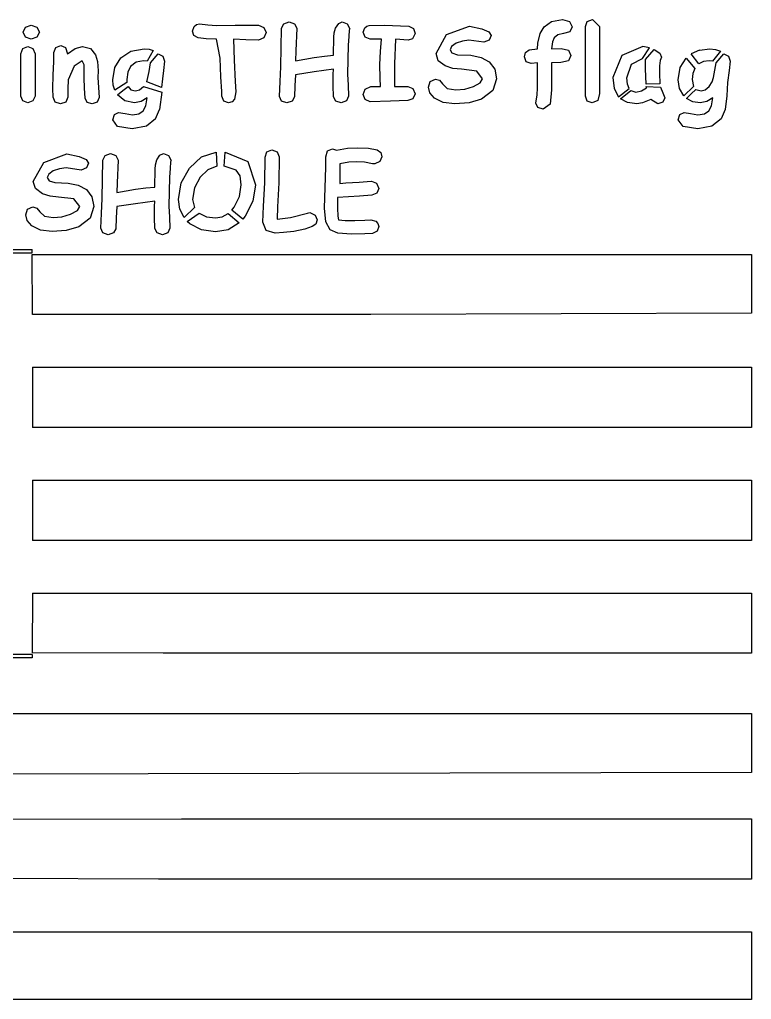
# Model space of a CAD drawing. Header units: metres. Extents: x 0.2 to 90.3, y 1.1 to 74.6.
# Drawn here: x 35.5 to 90.3, y 1.1 to 74.6 of the extents above; entities that cross this region are included whole.
import ezdxf

# ---------------------------------------------------------------- set-up
doc = ezdxf.new("R2010")
doc.units = ezdxf.units.M

msp = doc.modelspace()

# ---------------------------------------------------------------- linework, layer by layer
at = {"layer": '1', "color": 3}
for p, q in [((48.52897, 74.104346), (48.714516, 74.258757)), ((48.714516, 74.258757), (48.946828, 74.301924)), ((48.946828, 74.301924), (49.57306, 74.236624)), ((49.57306, 74.236624), (50.201783, 74.182936)), ((55.090073, 73.977598), (55.252648, 74.315626)), ((55.252648, 74.315626), (55.657639, 74.464087)), ((55.657639, 74.464087), (56.048657, 74.315626)), ((56.048657, 74.315626), (56.225205, 73.977598)), ((59.144128, 73.989226), (59.36987, 74.345373)), ((59.36987, 74.345373), (59.643067, 74.464087)), ((59.643067, 74.464087), (59.999772, 74.320189)), ((59.999772, 74.320189), (60.198178, 73.943014)), ((74.777447, 74.095213), (75.337407, 74.49349)), ((75.337407, 74.49349), (76.151677, 74.626249)), ((76.151677, 74.626249), (76.687138, 74.490584)), ((76.687138, 74.490584), (76.865628, 74.083594)), ((77.870328, 74.110159), (78.00372, 74.485678)), ((78.00372, 74.485678), (78.390858, 74.626249)), ((78.390858, 74.626249), (78.924382, 74.110159)), ((35.715218, 73.679846), (35.889836, 74.064497)), ((35.889836, 73.309172), (35.715218, 73.679846)), ((35.889836, 74.064497), (36.311017, 74.220846)), ((36.311017, 74.220846), (36.744092, 74.064497)), ((36.744092, 74.064497), (36.931435, 73.679846)), ((36.931435, 73.679846), (36.744092, 73.309172)), ((48.409695, 73.754286), (48.52897, 74.104346)), ((48.51603, 73.423315), (48.409695, 73.754286)), ((50.201783, 74.182936), (51.600919, 74.220846)), ((51.600919, 74.220846), (53.370587, 74.220846)), ((53.370587, 74.220846), (53.764783, 74.043883)), ((53.923211, 73.654936), (53.764367, 73.249945)), ((53.764783, 74.043883), (53.923211, 73.654936)), ((55.034729, 71.094385), (55.090073, 73.977598)), ((56.225205, 73.977598), (56.164883, 72.276556)), ((59.005212, 73.296026), (59.0416, 73.621527)), ((59.0416, 73.621527), (59.144128, 73.989226)), ((60.162762, 73.839514), (60.123742, 73.353865)), ((60.198178, 73.943014), (60.162762, 73.839514)), ((61.202882, 73.671545), (61.326306, 74.020773)), ((61.346921, 73.305433), (61.202882, 73.671545)), ((61.326306, 74.020773), (61.481202, 74.128699)), ((61.481202, 74.128699), (61.656441, 74.172972)), ((61.656441, 74.172972), (62.780782, 74.220846)), ((62.780782, 74.220846), (64.632367, 74.139761)), ((64.632367, 74.139761), (64.979169, 73.967085)), ((65.094769, 73.591292), (64.898854, 73.193358)), ((64.979169, 73.967085), (65.094769, 73.591292)), ((67.453915, 73.496512), (69.188023, 74.139761)), ((69.188023, 74.139761), (70.102338, 73.940527)), ((70.102338, 73.940527), (70.627217, 73.716238)), ((70.627217, 73.716238), (70.802174, 73.442412)), ((74.30425, 72.855749), (74.471806, 73.580572)), ((74.471806, 73.580572), (74.777447, 74.095213)), ((76.216985, 73.572195), (75.809361, 73.493399)), ((76.703465, 73.700049), (76.216985, 73.572195)), ((76.865628, 74.083594), (76.703465, 73.700049)), ((77.87033, 68.88859), (77.870328, 74.110159)), ((78.924382, 74.110159), (78.924382, 71.59416)), ((36.311017, 73.166792), (35.889836, 73.309172)), ((36.744092, 73.309172), (36.311017, 73.166792)), ((48.835028, 73.247872), (48.51603, 73.423315)), ((49.433038, 73.187063), (48.835027, 73.24787)), ((50.219216, 73.166792), (49.433038, 73.187063)), ((50.484879, 71.7339), (50.219216, 73.166792)), ((52.415879, 73.113936), (51.490777, 73.166792)), ((51.490777, 73.166792), (51.53727, 71.571737)), ((53.368928, 73.085707), (52.415879, 73.113936)), ((53.764367, 73.249945), (53.368928, 73.085707)), ((58.981965, 71.950575), (59.005212, 73.296026)), ((60.123742, 73.353865), (60.07504, 72.696913)), ((61.726727, 73.166792), (61.346921, 73.305433)), ((62.581258, 73.166792), (61.726727, 73.166792)), ((62.495755, 72.221838), (62.581258, 73.166792)), ((63.635312, 73.166792), (63.557553, 71.30525)), ((64.57951, 73.085707), (63.635312, 73.166792)), ((64.898854, 73.193358), (64.57951, 73.085707)), ((66.667042, 72.070677), (67.453915, 73.496512)), ((68.168843, 72.852431), (67.833028, 72.611883)), ((68.642873, 73.012175), (68.168843, 72.852431)), ((69.133511, 73.085707), (68.642873, 73.012175)), ((70.249554, 72.923544), (69.133511, 73.085707)), ((70.654126, 73.094839), (70.249554, 72.923544)), ((70.802174, 73.442412), (70.654126, 73.094839)), ((74.271039, 72.437063), (74.30425, 72.855749)), ((75.398427, 72.959387), (75.325093, 72.437063)), ((75.526273, 73.257002), (75.398427, 72.959387)), ((75.809361, 73.493399), (75.526273, 73.257002)), ((35.553056, 72.062376), (35.692528, 72.447027)), ((35.553056, 71.197737), (35.553056, 72.062376)), ((35.692528, 72.447027), (36.066113, 72.599226)), ((36.066113, 72.599226), (36.453667, 72.447027)), ((36.453667, 72.447027), (36.60711, 72.062376)), ((36.60711, 72.062376), (36.60711, 71.197737)), ((38.017216, 72.160895), (38.158765, 72.532675)), ((38.017216, 71.489828), (38.017216, 72.160895)), ((38.158765, 72.532675), (38.529443, 72.680304)), ((38.529443, 72.680304), (38.90178, 72.526442)), ((38.90178, 72.526442), (39.040837, 72.064863)), ((39.040837, 72.064863), (39.607709, 72.458784)), ((39.607709, 72.458784), (40.177632, 72.599226)), ((40.177632, 72.599226), (40.772038, 72.44599)), ((40.772038, 72.44599), (41.1423, 71.986273)), ((43.033913, 71.755484), (43.80024, 72.266669)), ((43.80024, 72.266669), (44.800259, 72.437063)), ((44.800259, 72.437063), (45.154561, 72.407324)), ((45.46169, 72.31835), (45.003377, 71.506705)), ((45.154561, 72.407324), (45.46169, 72.31835)), ((45.26516, 71.392142), (45.83688, 72.067358)), ((45.83688, 72.067358), (46.198632, 71.892813)), ((56.164883, 72.276556), (56.144128, 71.545172)), ((60.07504, 72.696913), (60.036019, 70.530134)), ((62.467252, 71.24658), (62.495755, 72.221838)), ((66.821667, 71.541716), (66.667042, 72.070677)), ((67.833028, 72.611883), (67.721097, 72.358473)), ((67.721097, 72.358473), (67.856412, 72.123533)), ((67.856412, 72.123533), (68.289494, 71.984617)), ((73.298062, 71.839888), (73.383298, 72.165594)), ((73.383298, 72.165594), (73.638989, 72.363455)), ((73.638989, 72.363455), (74.271039, 72.437063)), ((75.325093, 72.437063), (76.061459, 72.466948)), ((76.061459, 72.466948), (76.60378, 72.330664)), ((76.60378, 72.330664), (76.78455, 71.921805)), ((82.164769, 72.599226), (80.58936, 71.922072)), ((82.138203, 71.707335), (82.674283, 72.511763)), ((82.674283, 72.511763), (82.164769, 72.599226)), ((82.361516, 71.628744), (83.01183, 72.378401)), ((83.01183, 72.378401), (83.436253, 72.109282)), ((83.436253, 72.109282), (83.577733, 71.800039)), ((86.429814, 72.342062), (85.791302, 72.057059)), ((86.364873, 71.296324), (85.791302, 72.057059)), ((86.429814, 72.342062), (87.198613, 72.437063)), ((87.198613, 72.437063), (87.631551, 72.391203)), ((87.98837, 72.256972), (87.401738, 71.506705)), ((87.631551, 72.391203), (87.98837, 72.256972)), ((87.663518, 71.392142), (88.235234, 72.067358)), ((88.235234, 72.067358), (88.596982, 71.892813)), ((37.976678, 70.455282), (38.017216, 71.489828)), ((40.141099, 71.545172), (39.549596, 71.12496)), ((40.287488, 71.232466), (40.141099, 71.545172)), ((41.1423, 71.986273), (41.29173, 71.485335)), ((41.29173, 71.485335), (41.341542, 70.785002)), ((42.578969, 71.038481), (43.033913, 71.755484)), ((44.199834, 71.435797), (43.770283, 71.107672)), ((44.74907, 71.545172), (44.199834, 71.435797)), ((45.003377, 71.506705), (44.74907, 71.545172)), ((45.158555, 70.725783), (45.26516, 71.392142)), ((46.198632, 71.892813), (46.319215, 71.499792)), ((46.319215, 71.499792), (46.243943, 70.818762)), ((50.548524, 70.328955), (50.484879, 71.7339)), ((51.53727, 71.571737), (51.600919, 69.970877)), ((56.144128, 71.545172), (56.844109, 71.668043)), ((56.844109, 71.668043), (57.544091, 71.790907)), ((57.544091, 71.790907), (58.314362, 71.890043)), ((58.314362, 71.890043), (58.981965, 71.950575)), ((63.557553, 71.30525), (63.554232, 69.599224)), ((67.356374, 71.14807), (66.821667, 71.541716)), ((68.289494, 71.984617), (69.276578, 71.950575)), ((69.276578, 71.950575), (70.043393, 71.794432)), ((70.043393, 71.794432), (70.649144, 71.468237)), ((70.649144, 71.468237), (71.067975, 70.911879)), ((73.436291, 71.458838), (73.298062, 71.839888)), ((73.805302, 71.322684), (73.436291, 71.458838)), ((74.271039, 71.383009), (73.805302, 71.322684)), ((74.271039, 70.427473), (74.271039, 71.383009)), ((76.016911, 71.407919), (75.325093, 71.383009)), ((75.325093, 71.383009), (75.325093, 70.360502)), ((76.592641, 71.528082), (76.016911, 71.407919)), ((76.78455, 71.921805), (76.592641, 71.528082)), ((78.924382, 71.59416), (78.924382, 69.078154)), ((80.58936, 71.922072), (79.929082, 70.292708)), ((81.324071, 71.271765), (82.138203, 71.707335)), ((82.361516, 70.938032), (82.361516, 71.628744)), ((83.466214, 71.55596), (83.428853, 71.161352)), ((83.577733, 71.800039), (83.466214, 71.55596)), ((84.973012, 71.026663), (85.415005, 71.73789)), ((85.415005, 71.73789), (86.070821, 70.965193)), ((86.722111, 71.482962), (86.364865, 71.296332)), ((87.147427, 71.545172), (86.722111, 71.482962)), ((87.401738, 71.506705), (87.147427, 71.545172)), ((87.471745, 70.273611), (87.663518, 71.392142)), ((88.596982, 71.892813), (88.717572, 71.499792)), ((88.717572, 71.499792), (88.6423, 70.818762)), ((35.553056, 70.333105), (35.553056, 71.197737)), ((36.60711, 71.197737), (36.60711, 70.333105)), ((39.549596, 71.12496), (39.102822, 70.099821)), ((40.287488, 70.922262), (40.287488, 71.232466)), ((40.287488, 70.267798), (40.287488, 70.922262)), ((41.341542, 70.785002), (41.311105, 70.281912)), ((42.427323, 70.108961), (42.578969, 71.038481)), ((43.553605, 70.685866), (43.481377, 70.135527)), ((43.770283, 71.107672), (43.553605, 70.685866)), ((45.073392, 70.273611), (45.158555, 70.725783)), ((46.243943, 70.818762), (46.156758, 70.194884)), ((54.98132, 69.98194), (55.03473, 71.094382)), ((57.544091, 70.703924), (56.144128, 70.491118)), ((58.981965, 70.896521), (57.544091, 70.703924)), ((58.949036, 70.507719), (58.981965, 70.896521)), ((62.475484, 70.222899), (62.467252, 71.24658)), ((67.932378, 70.964392), (67.356374, 71.14807)), ((68.56844, 70.896521), (67.932378, 70.964392)), ((69.71935, 70.763418), (68.56844, 70.896521)), ((70.153523, 70.190039), (69.71935, 70.763418)), ((71.067975, 70.911879), (71.207577, 70.184225)), ((80.983136, 70.269461), (81.324071, 71.271765)), ((82.421201, 69.777121), (82.361516, 70.938032)), ((83.428853, 71.161352), (83.41557, 70.607069)), ((83.41557, 70.607069), (83.457066, 69.803015)), ((84.82568, 70.108961), (84.973012, 71.026663)), ((85.927502, 70.592863), (85.879735, 70.135527)), ((86.070821, 70.965193), (85.927502, 70.592863)), ((88.6423, 70.818762), (88.525449, 69.899199)), ((35.553056, 68.891911), (35.553056, 70.333105)), ((36.60711, 70.333105), (36.60711, 69.612509)), ((37.936135, 69.449515), (37.976678, 70.455282)), ((39.102822, 70.099821), (39.071271, 69.439551)), ((40.305753, 69.486876), (40.287488, 70.267798)), ((41.311105, 70.281912), (41.366864, 69.535162)), ((42.465417, 69.696501), (42.427323, 70.108961)), ((43.495344, 69.904298), (42.579701, 69.328078)), ((43.481377, 70.135527), (43.495343, 69.904295)), ((44.977784, 69.947005), (45.073392, 70.273611)), ((46.100461, 69.542662), (44.977784, 69.947005)), ((46.156758, 70.194884), (46.100461, 69.542662)), ((50.598885, 69.223707), (50.548524, 70.328955)), ((51.600919, 69.970877), (51.65294, 69.203779)), ((54.927911, 68.869497), (54.98132, 69.98194)), ((56.144128, 70.491118), (56.085461, 69.64987)), ((58.965501, 69.674223), (58.949036, 70.507719)), ((60.036019, 70.530134), (60.076558, 69.70397)), ((62.500176, 69.599226), (62.475484, 70.222899)), ((66.099472, 69.568789), (66.236867, 69.99024)), ((66.236867, 69.99024), (66.626645, 70.166792)), ((66.626645, 70.166792), (66.941136, 70.074988)), ((66.941136, 70.074988), (67.153523, 69.799582)), ((69.468632, 69.610014), (69.982304, 69.884535)), ((69.982304, 69.884535), (70.153523, 70.190039)), ((71.207577, 70.184225), (70.924626, 69.312605)), ((74.271039, 69.47193), (74.271039, 70.427473)), ((75.325093, 70.360502), (75.335049, 69.368437)), ((79.929082, 70.292708), (80.031857, 69.454237)), ((81.024823, 69.791174), (80.983136, 70.269461)), ((84.93118, 69.446882), (84.82568, 70.108961)), ((85.879735, 70.135527), (85.972501, 69.612814)), ((87.142445, 69.617491), (87.376134, 69.947005)), ((87.376134, 69.947005), (87.471745, 70.273611)), ((88.525449, 69.899199), (88.474324, 68.91931)), ((36.60711, 69.612509), (36.60711, 68.891913)), ((37.966855, 68.800867), (37.936135, 69.449515)), ((39.071271, 69.439551), (39.071271, 68.796713)), ((40.368569, 68.734732), (40.305753, 69.486876)), ((41.366864, 69.535162), (41.422623, 68.790075)), ((42.579701, 69.328078), (42.465417, 69.696501)), ((42.77773, 68.993765), (43.178376, 69.298102)), ((43.178376, 69.298102), (43.579022, 69.602438)), ((43.579022, 69.602438), (43.798962, 69.35681)), ((43.798962, 69.35681), (44.144971, 69.274901)), ((44.144971, 69.274901), (44.4511, 69.360548)), ((44.4511, 69.360548), (44.744088, 69.617491)), ((44.744087, 69.617489), (46.109922, 69.181275)), ((46.109922, 69.181275), (45.940377, 67.873076)), ((50.598885, 68.891081), (50.598885, 69.223707)), ((51.65294, 69.203779), (51.571858, 68.663611)), ((56.085461, 69.64987), (56.063046, 68.830755)), ((58.981965, 68.840719), (58.965501, 69.674223)), ((60.076558, 69.70397), (60.1171, 68.87863)), ((61.202882, 69.002051), (61.35024, 69.419356)), ((61.35024, 69.419356), (61.770447, 69.599226)), ((61.770447, 69.599226), (62.500176, 69.599226)), ((63.554232, 69.599224), (64.052342, 69.604826)), ((64.052342, 69.604826), (64.557095, 69.606695)), ((64.557095, 69.606695), (64.941746, 69.447851)), ((64.941746, 69.447851), (65.094769, 69.060713)), ((66.211827, 69.131415), (66.099469, 69.568793)), ((66.548878, 68.731413), (66.211827, 69.131415)), ((67.153523, 69.799582), (67.506497, 69.466879)), ((67.506497, 69.466879), (68.158047, 69.355978)), ((68.158047, 69.355978), (68.820401, 69.419493)), ((68.820401, 69.419493), (69.468632, 69.610014)), ((70.924626, 69.312605), (70.075764, 68.668593)), ((74.242116, 68.980879), (74.271039, 69.47193)), ((75.335049, 69.368437), (75.233357, 68.283385)), ((80.031857, 69.454237), (80.340176, 68.843321)), ((80.340176, 68.843319), (81.149869, 69.456572)), ((80.494038, 68.685545), (81.27744, 69.312269)), ((81.149869, 69.456572), (81.024823, 69.791174)), ((81.27744, 69.312269), (81.650052, 69.193815)), ((81.650052, 69.193815), (82.061688, 69.276144)), ((82.061688, 69.276144), (82.442601, 69.519804)), ((83.457066, 69.803015), (82.421201, 69.777121)), ((82.442601, 69.519804), (82.434888, 69.61022)), ((82.434888, 69.61022), (83.507443, 69.545538)), ((83.507443, 69.545538), (83.672932, 69.141798)), ((83.672932, 69.141798), (83.820973, 68.753828)), ((85.2477, 68.906759), (84.93118, 69.446882)), ((85.972501, 69.612814), (85.2477, 68.906759)), ((85.799252, 69.051008), (86.142018, 69.393782)), ((86.142018, 69.393782), (86.543324, 69.274901)), ((86.543324, 69.274901), (86.849454, 69.360548)), ((86.849454, 69.360548), (87.142445, 69.617491)), ((35.692528, 68.521231), (35.553056, 68.891913)), ((36.066113, 68.383009), (35.692528, 68.521231)), ((36.453667, 68.521231), (36.066113, 68.383009)), ((36.60711, 68.891913), (36.453667, 68.521231)), ((38.123204, 68.438078), (37.966855, 68.800863)), ((38.517819, 68.301924), (38.123204, 68.438078)), ((38.913674, 68.436835), (38.517819, 68.301924)), ((39.071271, 68.796713), (38.913674, 68.436835)), ((40.513646, 68.410124), (40.368569, 68.734732)), ((40.879132, 68.301924), (40.513646, 68.410124)), ((41.266686, 68.435171), (40.879132, 68.301924)), ((41.422623, 68.790075), (41.266686, 68.435171)), ((43.334771, 68.536535), (42.77773, 68.993765)), ((44.069699, 68.383009), (43.334771, 68.536535)), ((44.576112, 68.475714), (44.069699, 68.383009)), ((45.021916, 68.753828), (44.576112, 68.475714)), ((44.917317, 68.169447), (45.021916, 68.753828)), ((50.769349, 68.500624), (50.598885, 68.891081)), ((51.118581, 68.383009), (50.769349, 68.500624)), ((51.380364, 68.453161), (51.118581, 68.383009)), ((51.571858, 68.663611), (51.380364, 68.453161)), ((55.090485, 68.5175), (54.927911, 68.869497)), ((55.495476, 68.383009), (55.090485, 68.5175)), ((55.886494, 68.514174), (55.495476, 68.383009)), ((56.063046, 68.830755), (55.886494, 68.514174)), ((59.151597, 68.5175), (58.981965, 68.840719)), ((59.561154, 68.383009), (59.151597, 68.5175)), ((59.957841, 68.519987), (59.561154, 68.383009)), ((60.1171, 68.87863), (59.957841, 68.519987)), ((61.34443, 68.628325), (61.202882, 69.002051)), ((61.721749, 68.464087), (61.34443, 68.628325)), ((63.252324, 68.51058), (61.721749, 68.464087)), ((64.547963, 68.545172), (63.252324, 68.51058)), ((64.939252, 68.688795), (64.547963, 68.545172)), ((65.094769, 69.060713), (64.939252, 68.688795)), ((67.215314, 68.4093), (66.548878, 68.731413)), ((68.087765, 68.301924), (67.215314, 68.4093)), ((69.142781, 68.393591), (68.087765, 68.301924)), ((70.075764, 68.668593), (69.142781, 68.393591)), ((74.150388, 68.350912), (74.242116, 68.980879)), ((78.009801, 68.519156), (77.870328, 68.888586)), ((78.383382, 68.383009), (78.009801, 68.519156)), ((78.789136, 68.556791), (78.383382, 68.383009)), ((78.924382, 69.078154), (78.789136, 68.556791)), ((81.022092, 68.397833), (80.494038, 68.685545)), ((81.722829, 68.301924), (81.022092, 68.397833)), ((82.153142, 68.385916), (81.722829, 68.301924)), ((82.772732, 68.635382), (82.153142, 68.385916)), ((83.297414, 68.301924), (82.772732, 68.635382)), ((83.665875, 68.432684), (83.297414, 68.301924)), ((83.820973, 68.753828), (83.665875, 68.432684)), ((85.456479, 68.708243), (85.799252, 69.051008)), ((85.91586, 68.464316), (85.456479, 68.708243)), ((86.468053, 68.383009), (85.91586, 68.464316)), ((86.974469, 68.475714), (86.468053, 68.383009)), ((87.42027, 68.753828), (86.974469, 68.475714)), ((87.315671, 68.169447), (87.42027, 68.753828)), ((88.474324, 68.91931), (88.338734, 67.873076)), ((42.553509, 67.499418), (42.87341, 67.65328)), ((42.87341, 67.65328), (43.352425, 67.572195)), ((44.387173, 67.56127), (44.717519, 67.771719)), ((44.717519, 67.771719), (44.917317, 68.169447)), ((45.639302, 67.171774), (45.940377, 67.873076)), ((74.313382, 68.027693), (74.150388, 68.350912)), ((74.706334, 67.896521), (74.313382, 68.027693)), ((75.233357, 68.283385), (74.706334, 67.896521)), ((84.951863, 67.499418), (85.271764, 67.65328)), ((85.271764, 67.65328), (85.750783, 67.572195)), ((86.785527, 67.56127), (87.115872, 67.771719)), ((87.115872, 67.771719), (87.315671, 68.169447)), ((88.338734, 67.873076), (88.037656, 67.171774)), ((42.795094, 66.603789), (42.427322, 67.103976)), ((42.427323, 67.103979), (42.553509, 67.499418)), ((43.352425, 67.572195), (43.90754, 67.491118)), ((43.90754, 67.491118), (44.387173, 67.56127)), ((45.639302, 67.171774), (44.957513, 66.620741)), ((84.82568, 67.103979), (84.951863, 67.499418)), ((85.193448, 66.603789), (84.82568, 67.103979)), ((85.750783, 67.572195), (86.30589, 67.491118)), ((86.30589, 67.491118), (86.785527, 67.56127)), ((88.037656, 67.171774), (87.35587, 66.620741)), ((43.898404, 66.437063), (42.795094, 66.603789)), ((44.957513, 66.620741), (43.898404, 66.437063)), ((86.296757, 66.437063), (85.193448, 66.603789)), ((87.35587, 66.620741), (86.296757, 66.437063)), ((49.087408, 64.329062), (50.187795, 64.682402)), ((50.187795, 64.682402), (50.225065, 63.623995)), ((50.777399, 63.630327), (50.852934, 64.68025)), ((50.852934, 64.68025), (52.552816, 63.972975)), ((53.855255, 64.318545), (53.995142, 64.701117)), ((53.995142, 64.701117), (54.367479, 64.857054)), ((54.367479, 64.857054), (54.754205, 64.701536)), ((54.754205, 64.701536), (54.909307, 64.320204)), ((58.395796, 64.332663), (58.52302, 64.786764)), ((58.52302, 64.786764), (58.904699, 64.938132)), ((58.904699, 64.938132), (59.214079, 64.819975)), ((59.214079, 64.819975), (60.030287, 64.981993)), ((60.030287, 64.981993), (60.762922, 65.019217)), ((60.762922, 65.019217), (61.595114, 64.978674)), ((61.595114, 64.978674), (62.248121, 64.857054)), ((62.248121, 64.857054), (62.52104, 64.651724)), ((37.261929, 63.91339), (38.996037, 64.556639)), ((38.996037, 64.556639), (39.910351, 64.357405)), ((39.910351, 64.357405), (40.43523, 64.133116)), ((40.43523, 64.133116), (40.610188, 63.85929)), ((41.638967, 61.20213), (41.694311, 64.085343)), ((41.694311, 64.085343), (41.856886, 64.423371)), ((41.856886, 64.423371), (42.261877, 64.571832)), ((42.261877, 64.571832), (42.652895, 64.423371)), ((42.652895, 64.423371), (42.829443, 64.085343)), ((42.829443, 64.085343), (42.769121, 62.384301)), ((45.645838, 63.729272), (45.748366, 64.096971)), ((45.748366, 64.096971), (45.974108, 64.453118)), ((45.974108, 64.453118), (46.247305, 64.571832)), ((46.247305, 64.571832), (46.60401, 64.427934)), ((46.60401, 64.427934), (46.802416, 64.050759)), ((46.767, 63.947259), (46.72798, 63.46161)), ((46.802416, 64.050759), (46.767, 63.947259)), ((48.179579, 63.48947), (49.087408, 64.329062)), ((52.552816, 63.972975), (53.125524, 62.229532)), ((53.826338, 62.384981), (53.855253, 64.318548)), ((54.909307, 64.320204), (54.87977, 62.372805)), ((58.395796, 63.561415), (58.395796, 64.332663)), ((60.718374, 63.965162), (60.125482, 63.92462)), ((61.318937, 63.927733), (60.718374, 63.965162)), ((62.467287, 63.978445), (62.075163, 63.803)), ((62.612013, 64.330168), (62.467287, 63.978445)), ((62.52104, 64.651724), (62.612013, 64.330168)), ((36.475056, 62.487555), (37.261929, 63.91339)), ((37.976856, 63.269308), (37.641041, 63.028761)), ((38.450886, 63.429053), (37.976856, 63.269308)), ((38.941525, 63.502585), (38.450886, 63.429053)), ((40.057568, 63.340422), (38.941525, 63.502585)), ((40.462139, 63.511717), (40.057568, 63.340422)), ((40.610188, 63.85929), (40.462139, 63.511717)), ((45.586203, 62.05832), (45.60945, 63.403771)), ((45.60945, 63.403771), (45.645838, 63.729272)), ((46.72798, 63.46161), (46.679278, 62.804658)), ((47.57147, 62.369414), (48.179579, 63.48947)), ((49.560213, 63.367037), (48.996202, 62.800421)), ((50.225065, 63.623995), (49.560213, 63.367037)), ((51.693464, 63.336439), (50.777399, 63.630327)), ((51.976969, 62.901911), (51.693464, 63.336439)), ((58.314714, 60.479506), (58.395796, 63.561415)), ((60.125482, 63.92462), (59.44985, 63.803)), ((59.44985, 63.803), (59.44985, 63.179259)), ((61.916322, 63.815455), (61.318937, 63.927733)), ((62.075163, 63.803), (61.916322, 63.815455)), ((36.629681, 61.958594), (36.475056, 62.487555)), ((37.641041, 63.028761), (37.52911, 62.775351)), ((37.52911, 62.775351), (37.664425, 62.540411)), ((37.664425, 62.540411), (38.097508, 62.401495)), ((46.679278, 62.804658), (46.640257, 60.637879)), ((48.996202, 62.800421), (48.566168, 62.009604)), ((52.07147, 62.225382), (51.976969, 62.901911)), ((59.44985, 63.179259), (59.44985, 62.343538)), ((60.91678, 62.442057), (61.50379, 62.48979)), ((61.50379, 62.48979), (61.820295, 62.505701)), ((61.820295, 62.505701), (62.209512, 62.35475)), ((37.164387, 61.564947), (36.629681, 61.958594)), ((38.097508, 62.401495), (39.084591, 62.367453)), ((39.084591, 62.367453), (39.851406, 62.21131)), ((39.851406, 62.21131), (40.457157, 61.885115)), ((40.457157, 61.885115), (40.875988, 61.328757)), ((42.769121, 62.384301), (42.748366, 61.652917)), ((42.748366, 61.652917), (43.448347, 61.775788)), ((43.448347, 61.775788), (44.148329, 61.898652)), ((44.148329, 61.898652), (44.9186, 61.997788)), ((44.9186, 61.997788), (45.586203, 62.05832)), ((47.368768, 61.132303), (47.57147, 62.369414)), ((48.566168, 62.009604), (48.422823, 61.136458)), ((51.937052, 61.34601), (52.07147, 62.225382)), ((53.125524, 62.229532), (52.933409, 60.994913)), ((53.739588, 60.643328), (53.826338, 62.384981)), ((54.87977, 62.372805), (54.791151, 60.586325)), ((59.44985, 62.343538), (59.913439, 62.371905)), ((59.913439, 62.371905), (60.91678, 62.442057)), ((62.209512, 62.35475), (62.368768, 61.962214)), ((62.368768, 61.962214), (62.239122, 61.599631)), ((37.740391, 61.38127), (37.164387, 61.564947)), ((38.376453, 61.313399), (37.740391, 61.38127)), ((39.527363, 61.180296), (38.376453, 61.313399)), ((39.961536, 60.606917), (39.527363, 61.180296)), ((40.875988, 61.328757), (41.015591, 60.601103)), ((41.585558, 60.089684), (41.638968, 61.202126)), ((45.586203, 61.004266), (44.148329, 60.811669)), ((45.553274, 60.615464), (45.586203, 61.004266)), ((47.471494, 60.401571), (47.368768, 61.132303)), ((48.422823, 61.136458), (48.561178, 60.533293)), ((51.533792, 60.561415), (51.937052, 61.34601)), ((60.935049, 61.388003), (59.287687, 61.289484)), ((59.287687, 61.289484), (59.287687, 60.484488)), ((61.850187, 61.451647), (60.935049, 61.388003)), ((62.239122, 61.599631), (61.850187, 61.451647)), ((35.907486, 59.985667), (36.04488, 60.407118)), ((36.04488, 60.407118), (36.434658, 60.58367)), ((36.434658, 60.58367), (36.749149, 60.491866)), ((36.749149, 60.491866), (36.961536, 60.21646)), ((39.276646, 60.026892), (39.790318, 60.301413)), ((39.790318, 60.301413), (39.961536, 60.606917)), ((41.015591, 60.601103), (40.732639, 59.729483)), ((42.748366, 60.598863), (42.689699, 59.757615)), ((44.148329, 60.811669), (42.748366, 60.598863)), ((45.569739, 59.781968), (45.553274, 60.615464)), ((46.640257, 60.637879), (46.680796, 59.811715)), ((47.779672, 59.771006), (47.471494, 60.401571)), ((48.561178, 60.533293), (47.779672, 59.771006)), ((51.352018, 60.329809), (51.533792, 60.561415)), ((52.189157, 59.664053), (51.352018, 60.329809)), ((52.933409, 60.994913), (52.357057, 59.882334)), ((53.693094, 59.431261), (53.739588, 60.643328)), ((54.791151, 60.586325), (54.747147, 59.667864)), ((58.41752, 59.446829), (58.314714, 60.479506)), ((59.287687, 60.484488), (59.307958, 59.873335)), ((36.01984, 59.548293), (35.907482, 59.98567)), ((36.356892, 59.148291), (36.01984, 59.548293)), ((36.961536, 60.21646), (37.31451, 59.883757)), ((37.31451, 59.883757), (37.966061, 59.772856)), ((37.966061, 59.772856), (38.628414, 59.836371)), ((38.628414, 59.836371), (39.276646, 60.026892)), ((40.732639, 59.729483), (39.883778, 59.085471)), ((41.532149, 58.977242), (41.585558, 60.089684)), ((42.689699, 59.757615), (42.667284, 58.9385)), ((45.586203, 58.948464), (45.569739, 59.781968)), ((46.680796, 59.811715), (46.721338, 58.986375)), ((48.023645, 59.480124), (48.917612, 60.10731)), ((48.917612, 60.10731), (49.461172, 59.838537)), ((49.461172, 59.838537), (50.128847, 59.748945)), ((50.128847, 59.748945), (50.629026, 59.829359)), ((50.629026, 59.829359), (51.075796, 60.070601)), ((51.075796, 60.070601), (51.908853, 59.36936)), ((52.357057, 59.882334), (52.189157, 59.664053)), ((54.747147, 59.667864), (55.770414, 59.782915)), ((55.770414, 59.782915), (57.044817, 60.108141)), ((57.044817, 60.108141), (57.210298, 60.154349)), ((57.210298, 60.154349), (57.604082, 59.949301)), ((57.604082, 59.949301), (57.747148, 59.595915)), ((57.747148, 59.595915), (57.658041, 59.289236)), ((59.307958, 59.873335), (59.368768, 59.605047)), ((59.368768, 59.605047), (59.861067, 59.543894)), ((59.861067, 59.543894), (60.594118, 59.56534)), ((60.594118, 59.56534), (61.327997, 59.586783)), ((61.327997, 59.586783), (61.769106, 59.616671)), ((61.769106, 59.616671), (62.163717, 59.506533)), ((37.023327, 58.826178), (36.356892, 59.148291)), ((37.895779, 58.718802), (37.023327, 58.826178)), ((38.950794, 58.810469), (37.895779, 58.718802)), ((39.883778, 59.085471), (38.950794, 58.810469)), ((41.694723, 58.625245), (41.532149, 58.977242)), ((42.667284, 58.9385), (42.490732, 58.621919)), ((45.755835, 58.625245), (45.586203, 58.948464)), ((46.721338, 58.986375), (46.562079, 58.627732)), ((48.201998, 59.314764), (48.023645, 59.480124)), ((49.083303, 58.849859), (48.201998, 59.314764)), ((50.130506, 58.694891), (49.083303, 58.849859)), ((51.096384, 58.863508), (50.130506, 58.694891)), ((51.908853, 59.36936), (51.096384, 58.863508)), ((53.922292, 58.818175), (53.693094, 59.431261)), ((54.609892, 58.61381), (53.922292, 58.818175)), ((56.828691, 58.903685), (56.008196, 58.733912)), ((57.390726, 59.100298), (56.828691, 58.903685)), ((57.658041, 59.289236), (57.390726, 59.100298)), ((58.725931, 58.865355), (58.41752, 59.446829)), ((59.30969, 58.615885), (58.725931, 58.865355)), ((62.163717, 59.506533), (62.317507, 59.333025)), ((62.368768, 59.108599), (62.253996, 58.753561)), ((62.317507, 59.333025), (62.368768, 59.108599)), ((42.099714, 58.490754), (41.694723, 58.625245)), ((42.490732, 58.621919), (42.099714, 58.490754)), ((46.165392, 58.490754), (45.755835, 58.625245)), ((46.562079, 58.627732), (46.165392, 58.490754)), ((55.237856, 58.643835), (54.609892, 58.61381)), ((56.008196, 58.733912), (55.237856, 58.643835)), ((60.344232, 58.532728), (59.30969, 58.615885)), ((61.323919, 58.544562), (60.344232, 58.532728)), ((61.909681, 58.580054), (61.323919, 58.544562)), ((62.253996, 58.753561), (61.909681, 58.580054)), ((1.850556, 57.383889), (36.379763, 57.383889)), ((36.381138, 57.133889), (36.379765, 57.383888)), ((1.850556, 57.133889), (36.381138, 57.133889)), ((36.381826, 57.008889), (90.311111, 57.008889)), ((36.406667, 52.493333), (36.381826, 57.008889)), ((90.311111, 57.008889), (90.311111, 52.594851)), ((61.783149, 52.493333), (36.406667, 52.493333)), ((90.311111, 52.594851), (61.783149, 52.493333)), ((36.406666, 48.542221), (36.406666, 44.026669)), ((36.406667, 48.542222), (63.358889, 48.542222)), ((63.358889, 48.542222), (90.311111, 48.542222)), ((90.311111, 48.542222), (90.311111, 46.284444)), ((90.311111, 46.284444), (90.311111, 44.026667)), ((63.358889, 44.026667), (36.406667, 44.026667)), ((90.311111, 44.026667), (63.358889, 44.026667)), ((36.406666, 40.075558), (36.406666, 35.560001)), ((36.406667, 40.075556), (63.358889, 40.075556)), ((63.358889, 40.075556), (90.311111, 40.075556)), ((90.311111, 40.075556), (90.311111, 37.817778)), ((90.311111, 37.817778), (90.311111, 35.56)), ((63.358889, 35.56), (36.406667, 35.56)), ((90.311111, 35.56), (63.358889, 35.56)), ((36.406666, 31.608889), (36.386074, 27.125418)), ((36.406667, 31.608889), (63.358889, 31.608889)), ((63.358889, 31.608889), (90.311111, 31.608889)), ((90.311111, 31.608889), (90.311111, 29.351111)), ((90.311111, 29.351111), (90.311111, 27.093333)), ((36.384354, 26.750421), (1.850013, 26.825439)), ((36.3855, 27.000419), (1.850556, 27.075439)), ((36.3855, 27.000419), (36.384354, 26.750421)), ((46.213889, 27.104069), (36.386074, 27.125418)), ((90.311111, 27.093333), (46.213889, 27.104069)), ((1.975556, 22.577778), (90.311111, 22.577778)), ((90.311111, 22.577778), (90.311111, 18.159032)), ((90.311111, 18.159032), (1.975556, 17.960982)), ((1.975556, 14.580104), (47.577962, 14.675556)), ((47.577962, 14.675556), (90.311111, 14.675556)), ((90.311111, 14.675556), (90.311111, 12.417778)), ((90.311111, 12.417778), (90.311111, 10.16)), ((45.861111, 10.16), (1.975556, 10.253668)), ((90.311111, 10.16), (45.861111, 10.16)), ((1.975556, 6.208889), (46.143333, 6.208889)), ((46.143333, 6.208889), (90.311111, 6.208889)), ((90.311111, 6.208889), (90.311111, 1.128889)), ((90.311111, 1.128889), (1.975556, 1.128889))]:
    msp.add_line(p, q, dxfattribs=at)

doc.saveas('drawing.dxf')
